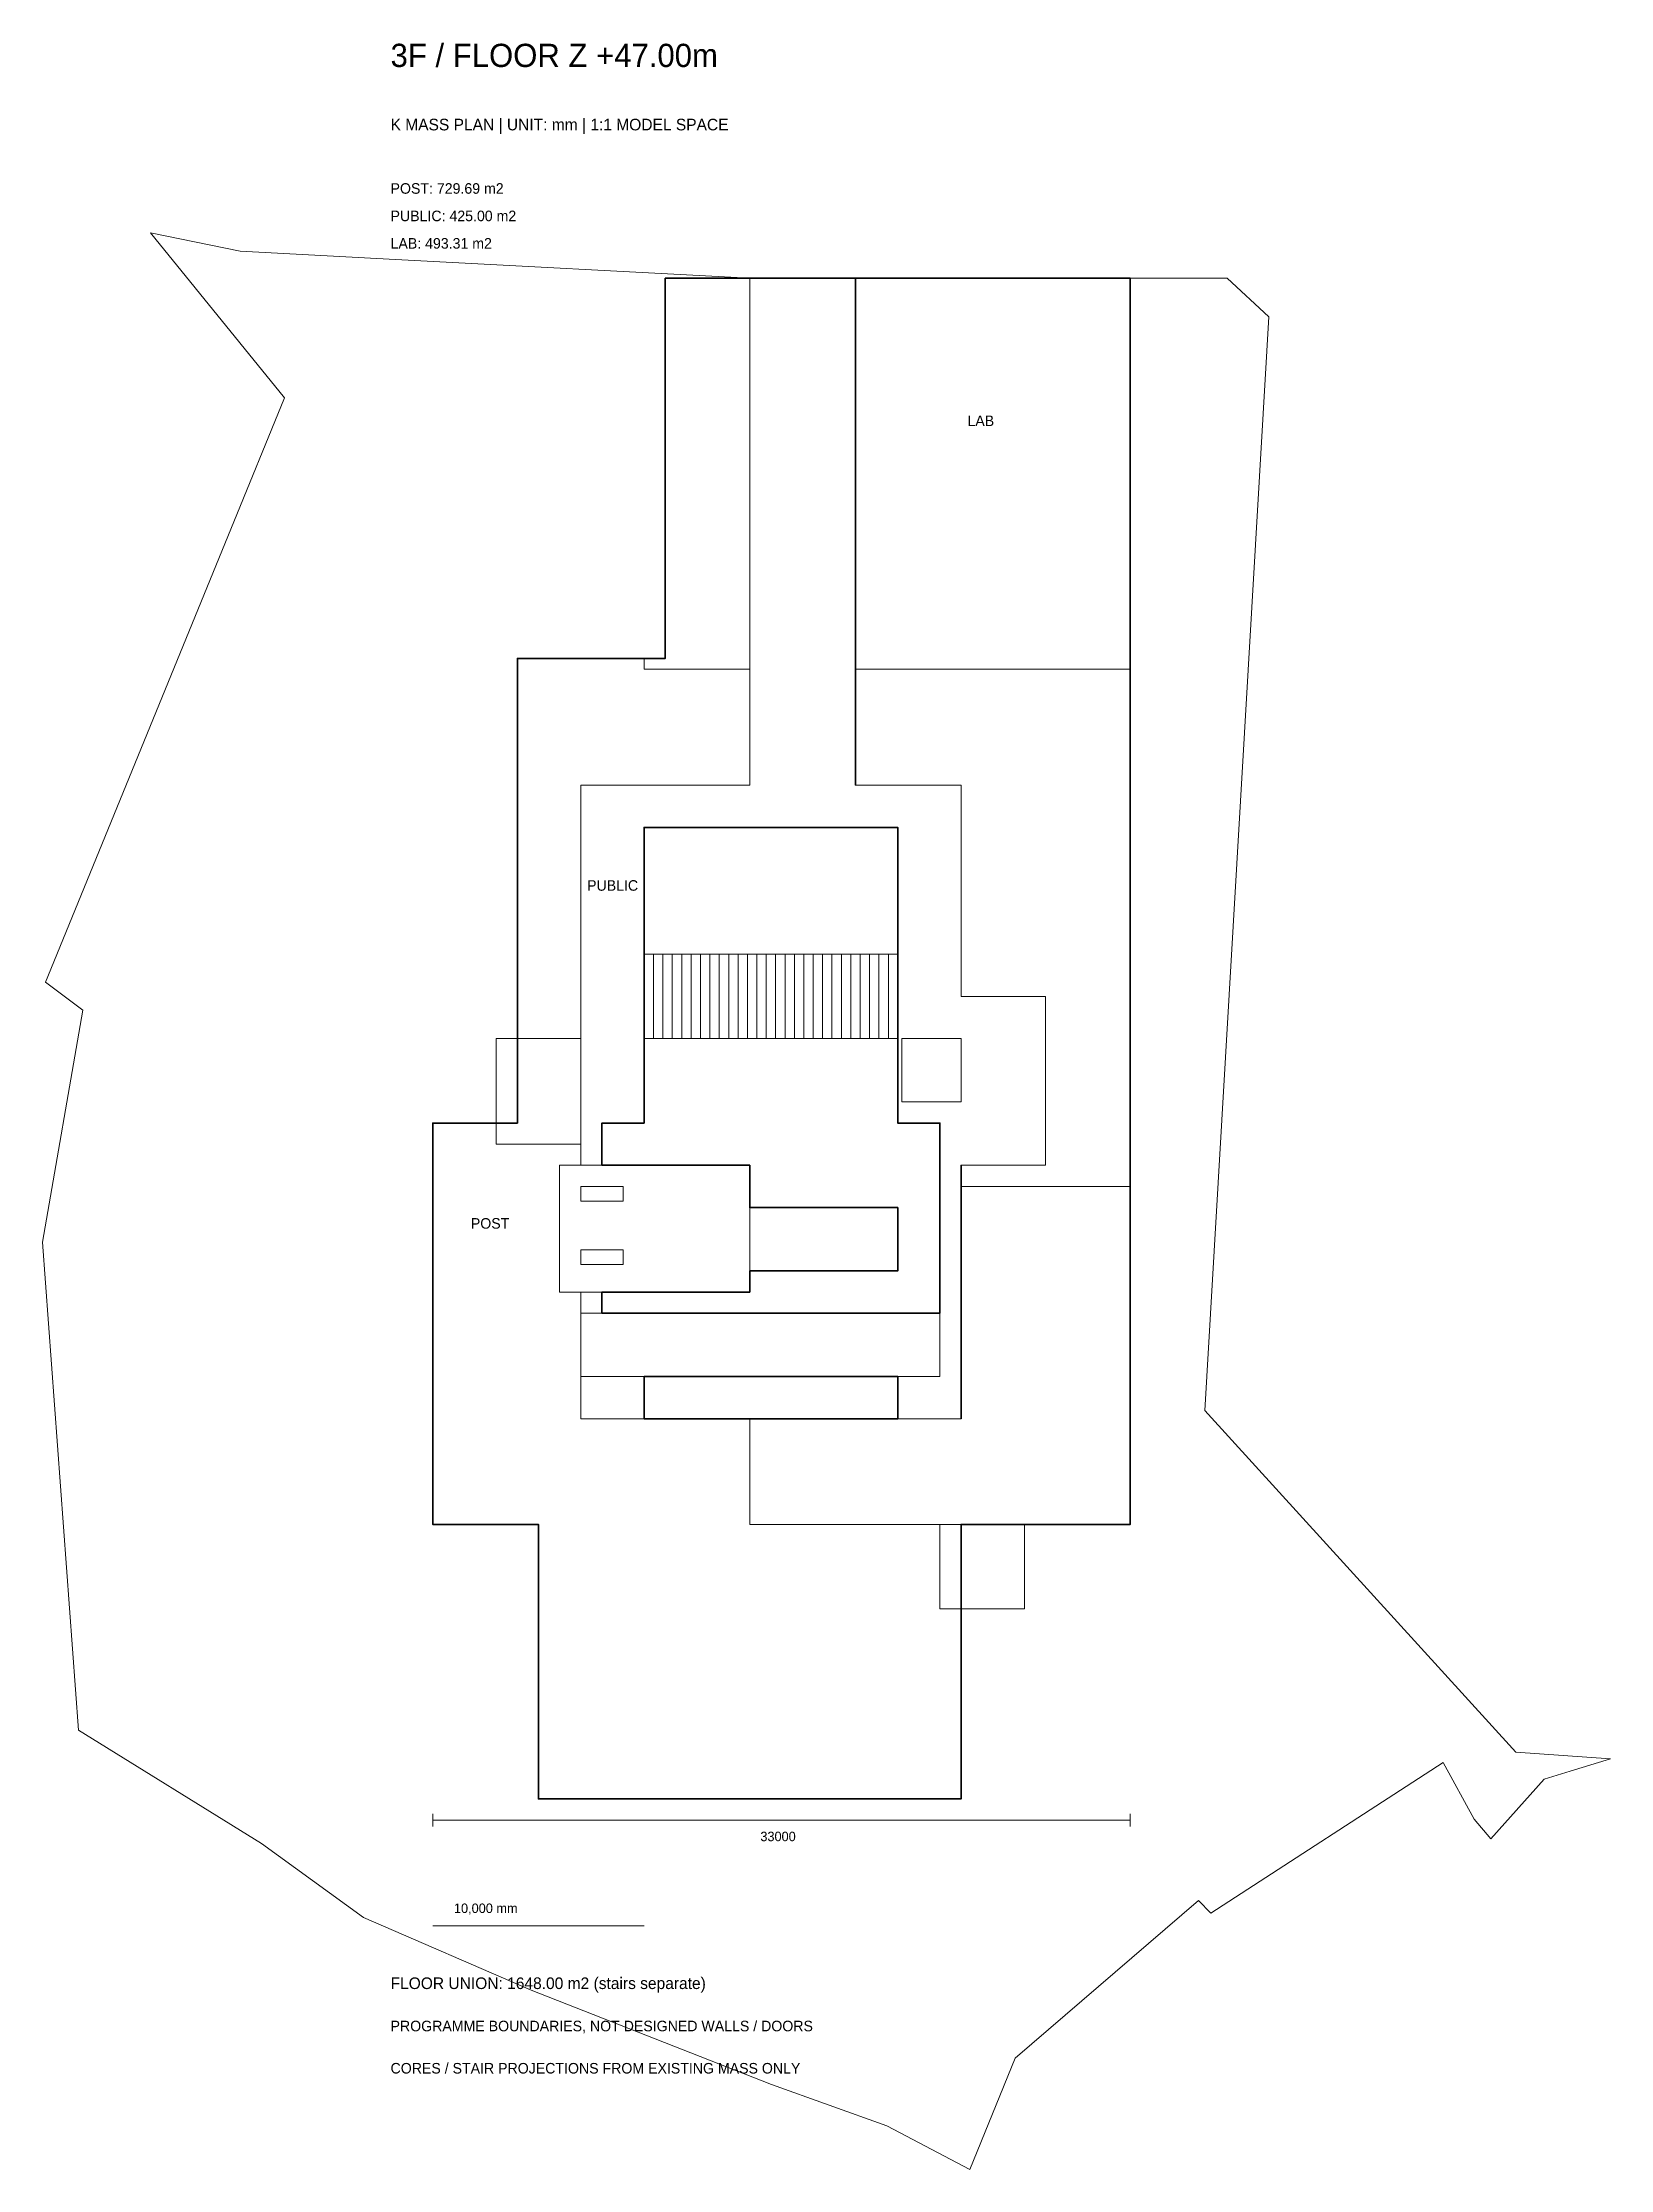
# Model space of a CAD drawing. Header units: millimetres. Extents: x -33468 to 40727, y -89542 to 11159.
import ezdxf

# ---------------------------------------------------------------- set-up
doc = ezdxf.new("R2010")
doc.units = ezdxf.units.MM
for name, color, linetype, lineweight in [('3F_ACTIVITY', 3, 'Continuous', 18), ('3F_CORE', 6, 'Continuous', 18), ('3F_FURNITURE', 3, 'Continuous', 18), ('3F_LAB', 30, 'Continuous', 18), ('3F_POST', 5, 'Continuous', 18), ('3F_PUBLIC', 2, 'Continuous', 18), ('3F_SITE', 8, 'Continuous', 18), ('3F_SLAB', 7, 'Continuous', 35), ('3F_STAIR', 8, 'Continuous', 18), ('3F_TEXT', 7, 'Continuous', 18)]:
    doc.layers.add(name, color=color, linetype=linetype, lineweight=lineweight)

msp = doc.modelspace()

# ---------------------------------------------------------------- linework, layer by layer
at = {"layer": '3F_ACTIVITY'}
for points in [[(-9000, -42000), (0, -42000), (0, -48000), (-9000, -48000)], [(-8000, -49000), (9000, -49000), (9000, -52000), (-8000, -52000)]]:
    msp.add_lwpolyline(points, close=True, dxfattribs=at)
at = {"layer": '3F_CORE'}
for points in [[(-8000, -36000), (-8000, -41000), (-12000, -41000), (-12000, -36000)], [(10000, -36000), (10000, -39000), (7200, -39000), (7200, -36000)], [(9000, -59000), (13000, -59000), (13000, -63000), (9000, -63000)]]:
    msp.add_lwpolyline(points, close=True, dxfattribs=at)
at = {"layer": '3F_FURNITURE'}
for points in [[(-8000, -43000), (-6000, -43000), (-6000, -43700), (-8000, -43700)], [(-8000, -46000), (-6000, -46000), (-6000, -46700), (-8000, -46700)]]:
    msp.add_lwpolyline(points, close=True, dxfattribs=at)
at = {"layer": '3F_LAB'}
for points in [[(-5000, -18517), (-5000, -18000), (-4000, -18000), (-4000, -14000), (-4000, 0), (0, 0), (0, -18517)], [(5000, -18517), (5000, 0), (18000, 0), (18000, -14000), (18000, -18000), (18000, -18517)], [(10000, -59000), (0, -59000), (0, -54000), (7000, -54000), (10000, -54000), (10000, -43000), (18000, -43000), (18000, -59000)]]:
    msp.add_lwpolyline(points, close=True, dxfattribs=at)
at = {"layer": '3F_POST'}
for points in [[(-15000, -40000), (-11000, -40000), (-11000, -18000), (-5000, -18000), (-5000, -18517), (0, -18517), (0, -24000), (-5000, -24000), (-8000, -24000), (-8000, -42000), (-9000, -42000), (-9000, -48000), (-8000, -48000), (-8000, -49000), (-8000, -52000), (-8000, -54000), (-5000, -54000), (0, -54000), (0, -59000), (10000, -59000), (10000, -72000), (-10000, -72000), (-10000, -59000), (-15000, -59000)], [(18000, -43000), (10000, -43000), (10000, -42000), (14000, -42000), (14000, -34000), (10000, -34000), (10000, -24000), (7000, -24000), (5000, -24000), (5000, -18517), (18000, -18517)]]:
    msp.add_lwpolyline(points, close=True, dxfattribs=at)
at = {"layer": '3F_PUBLIC'}
for points in [[(14000, -42000), (10000, -42000), (10000, -54000), (7000, -54000), (7000, -52000), (-5000, -52000), (-5000, -54000), (-8000, -54000), (-8000, -52000), (-8000, -49000), (-8000, -48000), (-9000, -48000), (-9000, -42000), (-8000, -42000), (-8000, -24000), (-5000, -24000), (0, -24000), (0, 0), (5000, 0), (5000, -24000), (7000, -24000), (10000, -24000), (10000, -32000), (10000, -32000), (10000, -34000), (14000, -34000)], [(-5000, -40000), (-7000, -40000), (-7000, -42000), (-5000, -42000), (0, -42000), (0, -44000), (7000, -44000), (7000, -47000), (0, -47000), (0, -48000), (-5000, -48000), (-7000, -48000), (-7000, -49000), (-5000, -49000), (7000, -49000), (9000, -49000), (9000, -40000), (7000, -40000), (7000, -36000), (7000, -36000), (7000, -32000), (7000, -32000), (7000, -26000), (-5000, -26000)]]:
    msp.add_lwpolyline(points, close=True, dxfattribs=at)
at = {"layer": '3F_SITE'}
msp.add_lwpolyline([(21529, -53608), (24565, -1825), (22596, 0), (0, 0), (-16759, 886), (-24124, 1276), (-28368, 2147), (-22018, -5666), (-24561, -11883), (-33330, -33325), (-31562, -34660), (-33468, -45639), (-31773, -68745), (-23106, -74114), (-18287, -77610), (-10349, -81058), (1030, -85516), (6485, -87470), (10405, -89542), (12555, -84266), (21226, -76812), (21810, -77414), (32808, -70280), (34273, -72958), (35062, -73883), (37589, -71070), (38827, -70687), (40727, -70099), (36252, -69779)], close=True, dxfattribs=at)
at = {"layer": '3F_SLAB'}
for points in [[(18000, 0), (18000, -14000), (18000, -18000), (18000, -18517), (18000, -43000), (18000, -59000), (10000, -59000), (10000, -72000), (-10000, -72000), (-10000, -59000), (-15000, -59000), (-15000, -40000), (-11000, -40000), (-11000, -18000), (-5000, -18000), (-4000, -18000), (-4000, -14000), (-4000, 0), (0, 0), (5000, 0)], [(5000, -18517), (5000, 0), (5000, -24000)], [(-7000, -42000), (-5000, -42000), (0, -42000), (0, -44000), (7000, -44000), (7000, -47000), (0, -47000), (0, -48000), (-5000, -48000), (-7000, -48000), (-7000, -49000), (-5000, -49000), (7000, -49000), (9000, -49000), (9000, -40000), (7000, -40000), (7000, -36000), (7000, -36000), (7000, -32000), (7000, -32000), (7000, -26000), (-5000, -26000), (-5000, -40000), (-7000, -40000)], [(10000, -43000), (10000, -42000), (10000, -54000)], [(0, -54000), (7000, -54000), (7000, -52000), (-5000, -52000), (-5000, -54000)]]:
    msp.add_lwpolyline(points, close=True, dxfattribs=at)
at = {"layer": '3F_STAIR'}
for points in [[(-5000, -36000), (-4556, -36000), (-4556, -32000), (-5000, -32000)], [(-4556, -36000), (-4111, -36000), (-4111, -32000), (-4556, -32000)], [(-4111, -36000), (-3667, -36000), (-3667, -32000), (-4111, -32000)], [(-3667, -36000), (-3222, -36000), (-3222, -32000), (-3667, -32000)], [(-3222, -36000), (-2778, -36000), (-2778, -32000), (-3222, -32000)], [(-2778, -36000), (-2333, -36000), (-2333, -32000), (-2778, -32000)], [(-2333, -36000), (-1889, -36000), (-1889, -32000), (-2333, -32000)], [(-1889, -36000), (-1444, -36000), (-1444, -32000), (-1889, -32000)], [(-1444, -36000), (-1000, -36000), (-1000, -32000), (-1444, -32000)], [(-1000, -36000), (-556, -36000), (-556, -32000), (-1000, -32000)], [(-556, -36000), (-111, -36000), (-111, -32000), (-556, -32000)], [(-111, -36000), (333, -36000), (333, -32000), (-111, -32000)], [(333, -36000), (778, -36000), (778, -32000), (333, -32000)], [(778, -36000), (1222, -36000), (1222, -32000), (778, -32000)], [(1222, -36000), (1667, -36000), (1667, -32000), (1222, -32000)], [(1667, -36000), (2111, -36000), (2111, -32000), (1667, -32000)], [(2111, -36000), (2556, -36000), (2556, -32000), (2111, -32000)], [(2556, -36000), (3000, -36000), (3000, -32000), (2556, -32000)], [(3000, -36000), (3444, -36000), (3444, -32000), (3000, -32000)], [(3444, -36000), (3889, -36000), (3889, -32000), (3444, -32000)], [(3889, -36000), (4333, -36000), (4333, -32000), (3889, -32000)], [(4333, -36000), (4778, -36000), (4778, -32000), (4333, -32000)], [(4778, -36000), (5222, -36000), (5222, -32000), (4778, -32000)], [(5222, -36000), (5667, -36000), (5667, -32000), (5222, -32000)], [(5667, -36000), (6111, -36000), (6111, -32000), (5667, -32000)], [(6111, -36000), (6556, -36000), (6556, -32000), (6111, -32000)], [(6556, -36000), (7000, -36000), (7000, -32000), (6556, -32000)]]:
    msp.add_lwpolyline(points, close=True, dxfattribs=at)
at = {"layer": '3F_TEXT'}
for points in [[(-15000, -72700), (-15000, -73300)], [(-15000, -73000), (18000, -73000)], [(18000, -72700), (18000, -73300)], [(-15000, -78000), (-5000, -78000)]]:
    msp.add_lwpolyline(points, dxfattribs=at)

# ---------------------------------------------------------------- texts
for s, height, p in [('3F / FLOOR Z +47.00m', 1100, (-17000, 10000)), ('K MASS PLAN | UNIT: mm | 1:1 MODEL SPACE', 550, (-17000, 7000)), ('POST: 729.69 m2', 500, (-17000, 4000)), ('PUBLIC: 425.00 m2', 500, (-17000, 2700)), ('LAB: 493.31 m2', 500, (-17000, 1400)), ('LAB', 500, (10300, -7000)), ('PUBLIC', 500, (-7700, -29000)), ('POST', 500, (-13200, -45000)), ('33000', 450, (500, -74000)), ('10,000 mm', 450, (-14000, -77400)), ('FLOOR UNION: 1648.00 m2 (stairs separate)', 550, (-17000, -81000)), ('PROGRAMME BOUNDARIES, NOT DESIGNED WALLS / DOORS', 500, (-17000, -83000)), ('CORES / STAIR PROJECTIONS FROM EXISTING MASS ONLY', 500, (-17000, -85000))]:
    msp.add_text(s, height=height, dxfattribs=at).set_placement(p)

doc.saveas('drawing.dxf')
